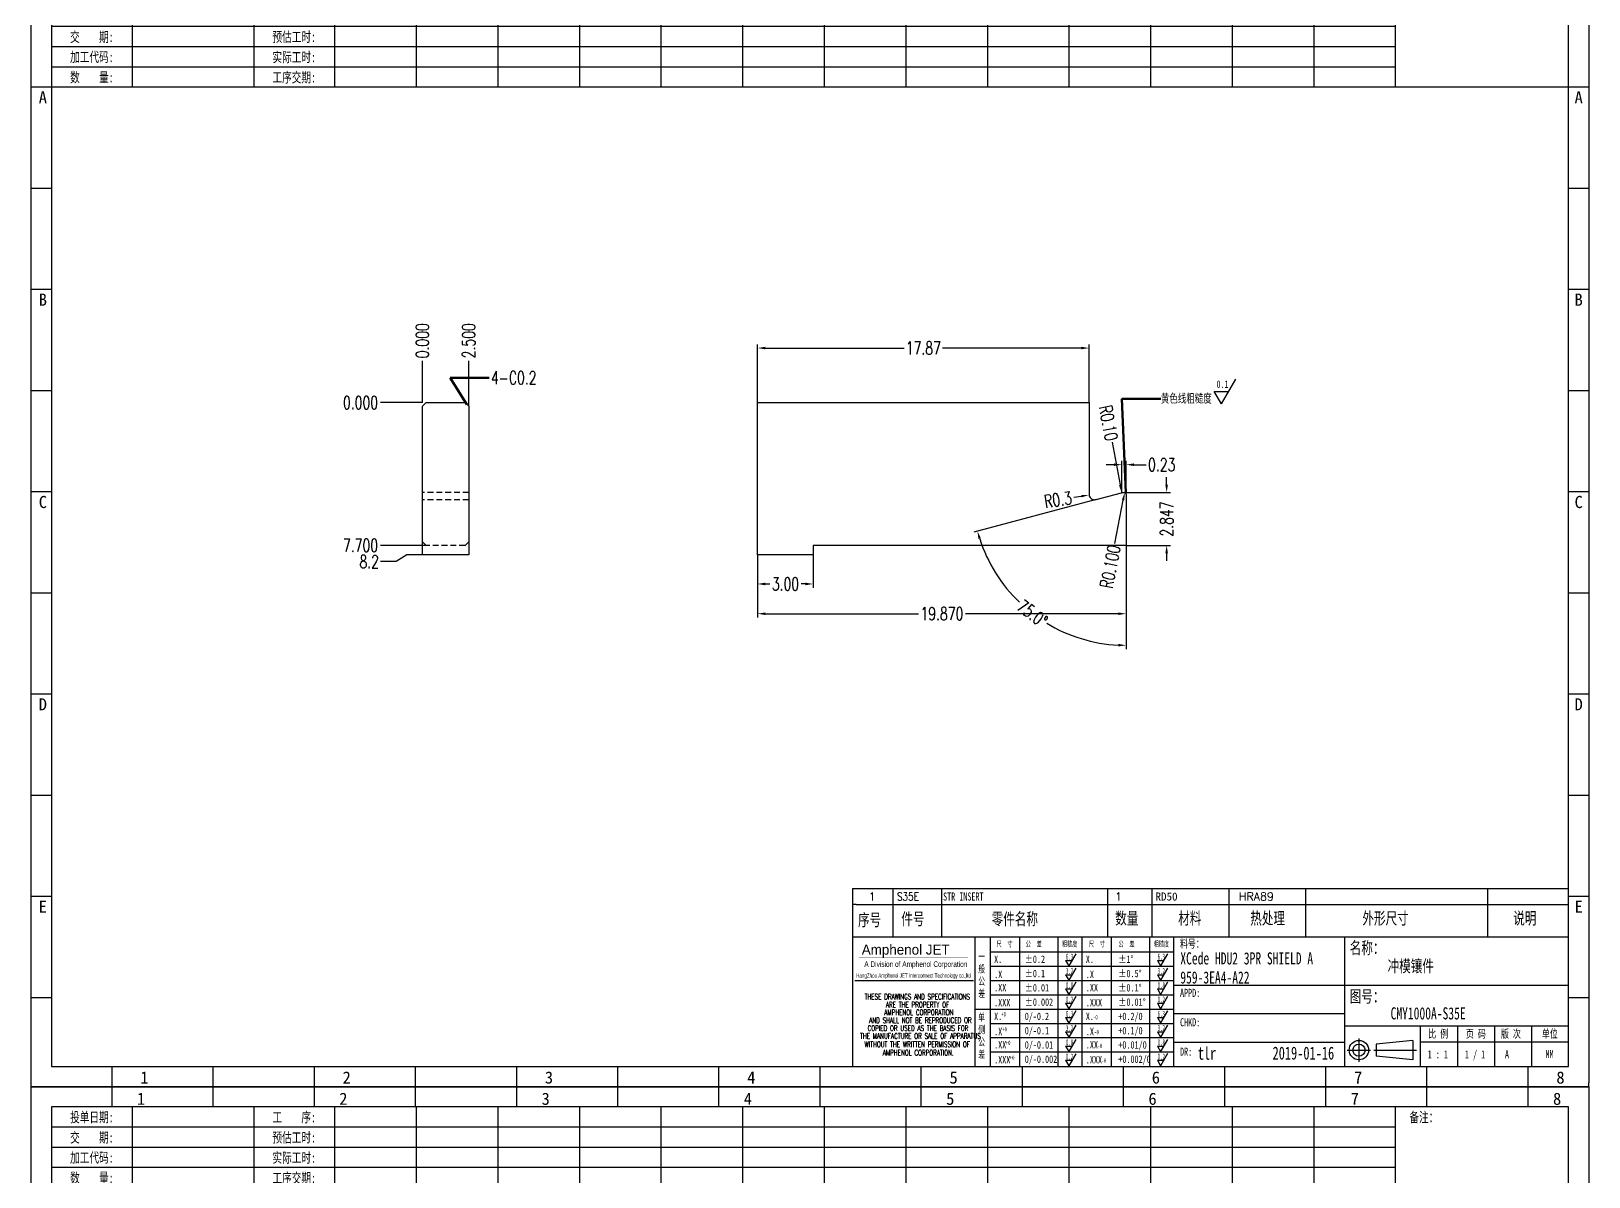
# Model space of a CAD drawing. Header units: millimetres. Extents: x -2852 to 5627, y -2271 to 1849.
# Drawn here: x -934.6 to -850.6, y -191.1 to -129.3 of the extents above; entities that cross this region are included whole.
import ezdxf
from ezdxf.enums import TextEntityAlignment as Align

# ---------------------------------------------------------------- set-up
doc = ezdxf.new("R2010")
doc.units = ezdxf.units.MM
doc.header["$PDSIZE"] = 3
doc.linetypes.add('DASHED2', pattern=[9.525, 6.35, -3.175])
for name, color, linetype in [('1', 7, 'Continuous'), ('11', 4, 'DASHED2'), ('41', 1, 'Continuous')]:
    doc.layers.add(name, color=color, linetype=linetype)
doc.styles.add('CH', font='仿宋_GB2312_0.ttf')
doc.styles.add('jet02', font='simplex.shx', dxfattribs={"width": 0.7})
doc.styles.add('SIMPLEX', font='SIMPLEX')
doc.styles.get("Standard").update_dxf_attribs({"font": '仿宋_GB2312_0.ttf', "width": 0.7})
doc.styles.add('TEXTSTYLE_1', font='TRIUMB.TTF')
doc.styles.add('TEXTSTYLE_2', font='TRIUM.TTF')
doc.styles.add('tk', font='', dxfattribs={"width": 0.7})
doc.styles.add('tk 2', font='仿宋_GB2312_0.ttf', dxfattribs={"width": 0.65})
doc.styles.add('tk 4', font='simplex.shx', dxfattribs={"width": 0.65, "bigfont": 'bigfont.shx'})
doc.styles.get('tk').set_extended_font_data('NSimSun')
doc.dimstyles.new('jet02', dxfattribs={"dimtxt": 3.5, "dimasz": 2.1, "dimexe": 1, "dimexo": 0, "dimgap": 0.5, "dimtad": 0, "dimtoh": 1, "dimdec": 3, "dimzin": 9, "dimdsep": 46, "dimtxsty": 'jet02', "dimcen": 0, "dimclrt": 256, "dimazin": 2, "dimtfac": 1, "dimtdec": 3, "dimtofl": 0, "dimtmove": 0, "dimatfit": 1, "dimfxl": 0, "dimarcsym": 0})

# ---------------------------------------------------------------- blocks, each defined once
blk = doc.blocks.new('A3-N')
at = {"layer": '1', "color": 1}
for p, q in [((0, 0), (0, 296.73)), ((0, 296.73), (420, 296.73)), ((21.82, 291.27), (21.82, 296.73)), ((49.09, 291.27), (49.09, 296.73)), ((76.36, 291.27), (76.36, 296.73)), ((103.64, 291.27), (103.64, 296.73)), ((103.64, 291.27), (103.64, 296.73)), ((103.64, 291.27), (103.64, 296.73)), ((130.91, 291.27), (130.91, 296.73)), ((158.18, 291.27), (158.18, 296.73)), ((185.45, 291.27), (185.45, 296.73)), ((212.73, 291.27), (212.73, 296.73)), ((240, 291.27), (240, 296.73)), ((267.27, 291.27), (267.27, 296.73)), ((294.55, 291.27), (294.55, 296.73)), ((321.82, 291.27), (321.82, 296.73)), ((349.09, 291.27), (349.09, 296.73)), ((376.36, 291.27), (376.36, 296.73)), ((403.64, 291.27), (403.64, 296.73)), ((420, 296.73), (420, 1)), ((5.45, 269.45), (0, 269.45)), ((420, 269.45), (414.55, 269.45)), ((5.45, 242.18), (0, 242.18)), ((420, 242.18), (414.55, 242.18)), ((5.45, 214.91), (0, 214.91)), ((420, 214.91), (414.55, 214.91)), ((5.45, 187.64), (0, 187.64)), ((420, 187.64), (414.55, 187.64)), ((5.45, 160.36), (0, 160.36)), ((420, 160.36), (414.55, 160.36)), ((5.45, 133.09), (0, 133.09)), ((420, 133.09), (414.55, 133.09)), ((5.45, 105.82), (0, 105.82)), ((420, 105.82), (414.55, 105.82)), ((5.45, 78.55), (0, 78.55)), ((420, 78.55), (414.55, 78.55)), ((5.45, 51.27), (0, 51.27)), ((420, 51.27), (414.55, 51.27)), ((222.45, 49.09), (221.45, 49.09)), ((221.45, 49.09), (221.45, 40.36)), ((222.45, 49.09), (414.55, 49.09)), ((232.36, 49.09), (232.36, 40.36)), ((245.45, 49.09), (245.45, 40.36)), ((290.18, 49.09), (290.18, 40.36)), ((302.18, 49.09), (302.18, 40.36)), ((322.91, 49.09), (322.91, 40.36)), ((343.64, 49.09), (343.64, 40.36)), ((392.73, 40.36), (392.73, 49.09)), ((258.55, 40.36), (258.55, 5.44)), ((266.45, 40.36), (266.45, 5.44)), ((276.78, 40.36), (276.78, 5.45)), ((291.18, 40.36), (291.18, 5.45)), ((301.51, 40.37), (301.51, 5.46)), ((308.01, 40.36), (308.01, 5.45)), ((354.09, 40.36), (354.09, 5.45)), ((308.01, 32.39), (258.55, 32.39)), ((308.01, 28.54), (258.55, 28.54)), ((414.55, 27.27), (308.01, 27.27)), ((5.45, 24), (0, 24)), ((308.01, 24.69), (258.55, 24.69)), ((420, 24), (414.55, 24)), ((308.01, 16.99), (258.55, 16.99)), ((354.09, 19.63), (308.01, 19.63)), ((308.01, 13.14), (258.55, 13.14)), ((414.55, 16.36), (354.09, 16.36)), ((374.55, 16.36), (374.55, 5.45)), ((384.55, 16.36), (384.55, 5.45)), ((394.55, 16.36), (394.55, 5.45)), ((404.55, 16.36), (404.55, 5.45)), ((308.01, 9.29), (258.55, 9.29)), ((308.01, 11.99), (354.09, 11.99)), ((372.51, 12.49), (362.69, 11.5)), ((362.69, 11.5), (362.69, 8.23)), ((372.51, 12.49), (372.51, 7.25)), ((414.55, 12), (374.55, 12)), ((21.82, 0), (21.82, 5.45)), ((49.09, 0), (49.09, 5.45)), ((76.36, 0), (76.36, 5.45)), ((103.64, 0), (103.64, 5.45)), ((130.91, 0), (130.91, 5.45)), ((158.18, 0), (158.18, 5.45)), ((185.45, 0), (185.45, 5.45)), ((212.73, 0), (212.73, 5.45)), ((240, 0), (240, 5.45)), ((267.27, 0), (267.27, 5.45)), ((294.55, 0), (294.55, 5.45)), ((321.82, 0), (321.82, 5.45)), ((349.09, 0), (349.09, 5.45)), ((372.51, 7.25), (362.69, 8.23)), ((376.36, 0), (376.36, 5.45)), ((403.64, 0), (403.64, 5.45)), ((1, 0), (0, 0)), ((420, 0), (1, 0)), ((420, 0), (420, 1))]:
    blk.add_line(p, q, dxfattribs=at)
at = {"layer": '1'}
for p, q in [((414.55, 278.18), (414.55, 284.73)), ((221.45, 40.36), (221.45, 5.45)), ((221.45, 40.36), (414.55, 40.36)), ((221.45, 40.36), (414.55, 40.36)), ((254.41, 40.36), (254.41, 5.45)), ((283.28, 40.36), (283.28, 5.45)), ((308.01, 36.24), (258.55, 36.24)), ((222.08, 28.67), (254.12, 28.67)), ((308.01, 20.84), (254.41, 20.84))]:
    blk.add_line(p, q, dxfattribs=at)
at = {"layer": '1', "color": 1, "ltscale": 0.05}
for p, q in [((278.93, 34.04), (279.79, 32.56)), ((278.93, 34.04), (280.65, 34.04)), ((281.68, 35.84), (279.79, 32.56)), ((303.66, 34.05), (304.52, 32.56)), ((303.66, 34.05), (305.38, 34.05)), ((306.41, 35.84), (304.52, 32.56)), ((278.93, 30.19), (279.79, 28.71)), ((278.93, 30.19), (280.65, 30.19)), ((281.68, 31.99), (279.79, 28.71)), ((303.66, 30.2), (305.38, 30.2)), ((303.66, 30.2), (304.52, 28.71)), ((306.41, 31.99), (304.52, 28.71)), ((278.93, 26.34), (279.79, 24.86)), ((278.93, 26.34), (280.65, 26.34)), ((281.68, 28.14), (279.79, 24.86)), ((303.66, 26.35), (304.52, 24.86)), ((303.66, 26.35), (305.38, 26.35)), ((306.41, 28.14), (304.52, 24.86)), ((278.93, 22.49), (280.65, 22.49)), ((278.93, 22.49), (279.79, 21.01)), ((281.68, 24.29), (279.79, 21.01)), ((303.66, 22.5), (305.38, 22.5)), ((303.66, 22.5), (304.52, 21.01)), ((306.41, 24.29), (304.52, 21.01)), ((278.93, 18.66), (279.79, 17.17)), ((278.93, 18.66), (280.65, 18.66)), ((281.68, 20.45), (279.79, 17.17)), ((303.66, 18.66), (304.52, 17.18)), ((303.66, 18.66), (305.38, 18.66)), ((306.41, 20.46), (304.52, 17.18)), ((278.93, 14.81), (280.65, 14.81)), ((278.93, 14.81), (279.79, 13.32)), ((281.68, 16.6), (279.79, 13.32)), ((281.68, 12.75), (279.79, 9.47)), ((303.66, 14.81), (305.38, 14.81)), ((303.66, 14.81), (304.52, 13.33)), ((306.41, 16.61), (304.52, 13.33)), ((306.41, 12.76), (304.52, 9.48)), ((278.93, 10.96), (279.79, 9.47)), ((278.93, 10.96), (280.65, 10.96)), ((281.68, 8.9), (279.79, 5.62)), ((303.66, 10.96), (304.52, 9.48)), ((303.66, 10.96), (305.38, 10.96)), ((306.41, 8.91), (304.52, 5.63)), ((278.93, 7.11), (279.79, 5.62)), ((278.93, 7.11), (280.65, 7.11)), ((303.66, 7.11), (305.38, 7.11)), ((303.66, 7.11), (304.52, 5.63))]:
    blk.add_line(p, q, dxfattribs=at)
at = {"layer": '1', "color": 1, "ltscale": 0.1}
for p, q in [((358.01, 13.02), (358.01, 6.71)), ((354.86, 9.87), (361.17, 9.87)), ((362.03, 9.87), (373.54, 9.87))]:
    blk.add_line(p, q, dxfattribs=at)
at = {"layer": '1'}
blk.add_lwpolyline([(221.45, 5.45), (414.55, 5.45), (414.55, 291.27), (5.45, 291.27), (5.45, 5.45), (414.55, 5.45)], dxfattribs=at)
at = {"layer": '1', "color": 7, "linetype": 'Continuous', "const_width": 0.123}
blk.add_lwpolyline([(223.11, 34.74), (252.6, 34.76)], dxfattribs=at)
at = {"layer": '1', "color": 1}
for radius in [2.62, 1.64]:
    blk.add_circle((358.01, 9.87), radius, dxfattribs=at)
at = {"layer": '41'}
for p, q in [((27.27, 291.27), (27.27, 269.45)), ((60, 291.27), (60, 269.45)), ((81.82, 291.27), (81.82, 269.45)), ((103.82, 291.27), (103.82, 269.45)), ((125.82, 291.27), (125.82, 269.45)), ((147.82, 291.27), (147.82, 269.45)), ((169.82, 291.27), (169.82, 269.45)), ((191.82, 291.27), (191.82, 269.45)), ((213.82, 291.27), (213.82, 269.45)), ((235.82, 291.27), (235.82, 269.45)), ((257.82, 291.27), (257.82, 269.45)), ((279.82, 291.27), (279.82, 269.45)), ((301.82, 291.27), (301.82, 269.45)), ((323.82, 291.27), (323.82, 269.45)), ((345.82, 291.27), (345.82, 269.45)), ((367.82, 291.27), (367.82, 269.45)), ((367.82, 285.82), (5.45, 285.82)), ((367.82, 280.36), (5.45, 280.36)), ((367.82, 274.91), (5.45, 274.91)), ((414.55, 269.45), (5.45, 269.45))]:
    blk.add_line(p, q, dxfattribs=at)
at = {"layer": '1', "color": 1}
for s, p in [('1', (29.64, 295.11)), ('2', (84.18, 295.11)), ('3', (138.73, 295.11)), ('4', (193.27, 295.11)), ('5', (247.82, 295.11)), ('6', (302.36, 295.11)), ('7', (356.91, 295.11)), ('8', (411.45, 295.11)), ('1', (30.53, 4.11)), ('2', (85.08, 4.11)), ('3', (139.62, 4.11)), ('4', (194.17, 4.11)), ('5', (248.72, 4.11)), ('6', (303.26, 4.11)), ('7', (357.81, 4.11)), ('8', (412.35, 4.11))]:
    blk.add_text(s, height=3.27, dxfattribs=at).set_placement(p, align=Align.TOP_CENTER)
at = {"layer": '1', "style": 'tk', "width": 0.7}
for s, p in [('投单日期:', (16.36, 288.55)), ('工    序:', (70.91, 288.55)), ('备注：', (375.51, 288.55)), ('交    期:', (16.36, 283.09)), ('预估工时:', (70.91, 283.09)), ('加工代码:', (16.36, 277.64)), ('实际工时:', (70.91, 277.64)), ('数    量:', (16.36, 272.18)), ('工序交期:', (70.91, 272.18))]:
    blk.add_text(s, height=2.727, dxfattribs=at).set_placement(p, align=Align.MIDDLE)
at = {"layer": '1', "color": 1}
for s, p in [('A', (2.04, 268.36)), ('B', (2.04, 213.82)), ('C', (2.04, 159.27)), ('D', (2.04, 104.73)), ('E', (2.04, 50.18))]:
    blk.add_text(s, height=3.27, dxfattribs=at).set_placement(p, align=Align.TOP_LEFT)
for s, p in [('A', (418.37, 268.36)), ('B', (418.37, 213.82)), ('C', (418.37, 159.27)), ('D', (418.37, 104.73)), ('E', (418.37, 50.18))]:
    blk.add_text(s, height=3.27, dxfattribs=at).set_placement(p, align=Align.TOP_RIGHT)
at = {"layer": '1', "color": 1, "style": 'tk 2', "width": 0.7}
for s, height, p in [('序号', 3.273, (222.96, 43.34)), ('件号', 3.273, (234.62, 43.61)), ('零件名称', 3.273, (258.97, 43.61)), ('数量', 3.273, (292.3, 43.78)), ('材料', 3.273, (309.27, 43.78)), ('热处理', 3.273, (328.71, 43.78)), ('外形尺寸', 3.273, (358.94, 43.78)), ('说明', 3.273, (399.61, 43.78)), ('料号：', 2.182, (309.77, 37.46)), ('名称：', 3.273, (355.52, 35.79)), ('图号：', 3.273, (355.52, 22.7)), ('比 例', 2.182, (376.69, 13.18)), ('页 码', 2.182, (386.85, 13.18)), ('版 次', 2.182, (396.31, 13.18)), ('单位', 2.182, (407.35, 13.18))]:
    blk.add_text(s, height=height, dxfattribs=at).set_placement(p)
at = {"layer": '1', "color": 7, "linetype": 'Continuous', "style": 'TEXTSTYLE_1'}
blk.add_text('Amphenol JET', height=2.7, dxfattribs=at).set_placement((223.96, 35.61))
at = {"layer": '1', "color": 7, "linetype": 'Continuous'}
for s, height, style, width, p in [('A Division of Amphenol Corporation', 1.5, 'TEXTSTYLE_2', 0.7, (224.64, 32.29)), ('HangZhou Amphenol JET Interconnect Technology co.,ltd ', 1.2, 'TEXTSTYLE_2', 0.6, (222.47, 29.36)), ('THESE DRAWINGS AND SPECIFICATIONS', 1.5, 'tk 4', 0.6, (224.73, 23.52)), ('ARE THE PROPERTY OF', 1.5, 'tk 4', 0.6, (230.45, 21.35)), ('AND SHALL NOT BE REPRODUCED OR', 1.5, 'tk 4', 0.6, (225.95, 17.17)), ('AMPHENOL CORPORATION', 1.5, 'tk 4', 0.6, (230.04, 19.27)), ('THE MANUFACTURE OR SALE OF APPARATUS', 1.5, 'tk 4', 0.6, (223.5, 12.92)), ('COPIED OR USED AS THE BASIS FOR', 1.5, 'tk 4', 0.6, (225.54, 15.02)), ('WITHOUT THE WRITTEN PERMISSION OF', 1.5, 'tk 4', 0.6, (224.73, 10.67)), ('AMPHENOL CORPORATION.', 1.5, 'tk 4', 0.6, (229.63, 8.4))]:
    blk.add_text(s, height=height, dxfattribs=dict(at, style=style, width=width)).set_placement(p)
at = {"layer": '1', "color": 1, "style": 'tk 2', "width": 0.7}
for s, p in [('X.', (259.64, 34.37)), ('%%P0.2', (267.9, 34.37)), ('X.', (284.37, 34.37)), ('%%P1%%D', (293.12, 34.37)), ('.X', (259.64, 30.28)), ('%%P0.1', (267.9, 30.52)), ('.X', (284.37, 30.28)), ('%%P0.5%%D', (293.12, 30.52)), ('.XX', (259.64, 26.71)), ('%%P0.01', (267.9, 26.67)), ('.XX', (284.37, 26.71)), ('%%P0.1%%D', (293.12, 26.67)), ('.XXX', (259.64, 22.68)), ('%%P0.002', (267.9, 22.82)), ('.XXX', (284.37, 22.68)), ('%%P0.01%%D', (293.12, 22.82)), ('X.', (259.64, 18.97)), ('0/-0.2', (267.9, 18.97)), ('X.', (284.37, 18.97)), ('+0.2/0', (293.12, 18.97)), ('.X', (259.64, 14.88)), ('0/-0.1', (267.9, 15.12)), ('.X', (284.37, 14.88)), ('+0.1/0', (293.12, 15.12)), ('.XX', (259.64, 11.31)), ('0/-0.01', (267.9, 11.27)), ('0/-0.002', (267.9, 7.42)), ('.XX', (284.37, 11.31)), ('+0.01/0', (293.12, 11.27)), ('+0.002/0', (293.12, 7.42)), ('.XXX', (259.64, 7.28)), ('.XXX', (284.37, 7.28))]:
    blk.add_text(s, height=2, dxfattribs=at).set_placement(p, align=Align.MIDDLE_LEFT)
at = {"layer": '1', "color": 1, "ltscale": 0.05, "style": 'tk 2', "width": 0.5}
for s, p in [('6.3', (279.01, 34.26)), ('6.3', (303.74, 34.27)), ('3.2', (279.01, 30.41)), ('3.2', (303.74, 30.42)), ('0.8', (279.01, 26.56)), ('0.8', (303.74, 26.57)), ('0.2', (279.01, 22.71)), ('0.2', (303.74, 22.72)), ('6.3', (279.01, 18.87)), ('6.3', (303.74, 18.88)), ('3.2', (279.01, 15.02)), ('0.8', (279.01, 11.17)), ('3.2', (303.74, 15.03)), ('0.8', (303.74, 11.18)), ('0.2', (279.01, 7.32)), ('0.2', (303.74, 7.33))]:
    blk.add_text(s, height=1.6, dxfattribs=at).set_placement(p)
at = {"layer": '1', "style": 'tk 2', "width": 0.7}
for s, p in [('APPD:', (309.77, 24.21)), ('CHKD:', (309.77, 16.27)), ('DR:', (309.77, 8.35))]:
    blk.add_text(s, height=2.182, dxfattribs=at).set_placement(p)
at = {"layer": '1', "color": 7, "style": 'tk 2', "width": 0.7}
blk.add_text('MM', height=2.182, dxfattribs=at).set_placement((408.31, 7.75))
at = {"layer": '1', "color": 1, "ltscale": 0.05, "char_height": 1.5, "width": 6.3627, "attachment_point": 1, "style": 'tk 2'}
for s, insert in [('尺  寸', (260.31, 39.25)), ('公  差', (268.17, 39.25)), ('粗糙度', (277.98, 39.25)), ('尺  寸', (285.2, 39.25)), ('公  差', (293.18, 39.25)), ('粗糙度', (302.71, 39.26))]:
    blk.add_mtext(s, dxfattribs=dict(at, insert=insert))
at = {"layer": '1', "ltscale": 0.05, "char_height": 2, "width": 2.5195, "attachment_point": 1, "style": 'tk 2'}
for s, insert in [('一般公差', (255.39, 36.11)), ('单侧公差', (255.39, 19.71))]:
    blk.add_mtext(s, dxfattribs=dict(at, insert=insert))
at = {"layer": '1', "color": 1, "ltscale": 0.05, "char_height": 1.2, "width": 5.1396, "attachment_point": 1, "line_spacing_factor": 0.8, "style": 'tk 2'}
for s, insert in [('+0', (261.58, 20.13)), ('-0', (286.31, 19.33)), ('+0', (261.88, 16.09)), ('-0', (286.61, 15.29)), ('+0', (262.79, 12.45)), ('+0', (263.87, 8.44)), ('-0', (287.51, 11.65)), ('-0', (288.59, 7.64))]:
    blk.add_mtext(s, dxfattribs=dict(at, insert=insert))
at = {"layer": '1', "style": 'tk 2', "width": 0.7}
for tag, p in [('PATR-NO1', (309.84, 32.96)), ('TITLE', (365.74, 30.9)), ('PATR-NO2', (309.84, 27.81)), ('DWG-NO:', (366.54, 18.14))]:
    blk.add_attdef(tag, p, '', height=3.27, dxfattribs=at)
at = {"layer": '1', "color": 1, "style": 'tk 2', "width": 0.7}
for tag, p in [('DRAW', (314.55, 7.27)), ('DATE', (334.72, 7.32))]:
    blk.add_attdef(tag, p, '', height=3.49, dxfattribs=at)
at = {"layer": '1', "style": 'tk 2', "width": 0.7}
for tag, p in [('SCALE', (376.55, 8.73)), ('SHEET', (386.6, 8.72)), ('REV', (397.38, 8.73))]:
    blk.add_attdef(tag, text='', height=2.18, dxfattribs=at).set_placement(p, align=Align.MIDDLE_LEFT)
blk = doc.blocks.new('FB3')
at = {"layer": '1', "color": 1}
for p, q in [((0, 4.36), (193.09, 4.36)), ((0, 4.36), (0, 0)), ((10.91, 4.36), (10.91, 0)), ((24, 4.36), (24, 0)), ((68.73, 4.36), (68.73, 0)), ((80.73, 4.36), (80.73, 0)), ((101.45, 4.36), (101.45, 0)), ((122.18, 4.36), (122.18, 0)), ((171.27, 0), (171.27, 4.36))]:
    blk.add_line(p, q, dxfattribs=at)
at = {"layer": '1'}
for tag, style, p in [('ITEM', 'SIMPLEX', (4.36, 2.18)), ('PARTNO', 'SIMPLEX', (12, 2.18)), ('QTY', 'SIMPLEX', (74.18, 2.18)), ('MATL', 'CH', (81.72, 2.18)), ('FINISH', 'SIMPLEX', (104.17, 2.18)), ('SPEC', 'SIMPLEX', (130.91, 2.18)), ('REMARK', 'SIMPLEX', (174.06, 2.18))]:
    blk.add_attdef(tag, text='', height=2.18, dxfattribs=dict(at, style=style)).set_placement(p, align=Align.MIDDLE_LEFT)
at = {"layer": '1', "style": 'tk', "width": 0.7}
blk.add_attdef('DIE', text='', height=2.18, dxfattribs=at).set_placement((24.43, 2.18), align=Align.MIDDLE_LEFT)
blk = doc.blocks.new('*D2195')
at = {"layer": '41', "ltscale": 0.05}
blk.add_line((1.7, -2601.802), (-0.556, -2601.802), dxfattribs=at)
at = {"layer": 'Defpoints', "color": 0, "ltscale": 0.05}
for p in [(-0.556, -2601.802), (1.7, -2601.802), (1.7, -2601.802)]:
    blk.add_point(p, dxfattribs=at)
at = {"layer": '41', "ltscale": 0.05, "insert": (-1.636, -2601.802), "char_height": 0.7, "attachment_point": 5, "style": 'jet02'}
blk.add_mtext('0.000', dxfattribs=at)
blk = doc.blocks.new('*D2196')
at = {"layer": '41', "ltscale": 0.05}
for p, q in [((0.284, -2610.377), (-0.556, -2610.377)), ((0.86, -2610.002), (0.284, -2610.377)), ((1.7, -2610.002), (0.86, -2610.002))]:
    blk.add_line(p, q, dxfattribs=at)
at = {"layer": 'Defpoints', "color": 0, "ltscale": 0.05}
for p in [(1.7, -2601.802), (-0.556, -2610.377), (1.7, -2610.002)]:
    blk.add_point(p, dxfattribs=at)
at = {"layer": '41', "ltscale": 0.05, "insert": (-1.169, -2610.377), "char_height": 0.7, "attachment_point": 5, "style": 'jet02'}
blk.add_mtext('8.2', dxfattribs=at)
blk = doc.blocks.new('*D2197')
at = {"layer": '41', "ltscale": 0.05}
blk.add_line((1.9, -2609.502), (-0.556, -2609.502), dxfattribs=at)
at = {"layer": 'Defpoints', "color": 0, "ltscale": 0.05}
for p in [(1.7, -2601.802), (-0.556, -2609.502), (1.9, -2609.502)]:
    blk.add_point(p, dxfattribs=at)
at = {"layer": '41', "ltscale": 0.05, "insert": (-1.636, -2609.502), "char_height": 0.7, "attachment_point": 5, "style": 'jet02'}
blk.add_mtext('7.700', dxfattribs=at)
blk = doc.blocks.new('*D2198')
at = {"layer": '41', "ltscale": 0.05}
blk.add_line((1.7, -2601.802), (1.7, -2599.546), dxfattribs=at)
at = {"layer": 'Defpoints', "color": 0, "ltscale": 0.05}
for p in [(1.7, -2599.546), (1.7, -2601.802), (1.7, -2601.802)]:
    blk.add_point(p, dxfattribs=at)
at = {"layer": '41', "ltscale": 0.05, "insert": (1.7, -2598.466), "char_height": 0.7, "attachment_point": 5, "rotation": 90, "style": 'jet02'}
blk.add_mtext('0.000', dxfattribs=at)
blk = doc.blocks.new('*D2199')
at = {"layer": '41', "ltscale": 0.05}
blk.add_line((4.2, -2602.002), (4.2, -2599.546), dxfattribs=at)
at = {"layer": 'Defpoints', "color": 0, "ltscale": 0.05}
for p in [(4.2, -2599.546), (1.7, -2601.802), (4.2, -2602.002)]:
    blk.add_point(p, dxfattribs=at)
at = {"layer": '41', "ltscale": 0.05, "insert": (4.2, -2598.466), "char_height": 0.7, "attachment_point": 5, "rotation": 90, "style": 'jet02'}
blk.add_mtext('2.500', dxfattribs=at)
blk = doc.blocks.new('*D2200')
at = {"layer": '41', "ltscale": 0.05}
for p, q in [((19.779, -2610.002), (19.779, -2611.781)), ((22.779, -2610.002), (22.779, -2611.781)), ((20.199, -2611.581), (20.432, -2611.581)), ((22.359, -2611.581), (22.125, -2611.581))]:
    blk.add_line(p, q, dxfattribs=at)
for points in [[(20.199, -2611.511), (20.199, -2611.651), (19.779, -2611.581)], [(22.359, -2611.511), (22.359, -2611.651), (22.779, -2611.581)]]:
    blk.add_solid(points, dxfattribs=at)
at = {"layer": 'Defpoints', "color": 0, "ltscale": 0.05}
for p in [(19.779, -2610.002), (22.779, -2610.002), (19.779, -2611.581)]:
    blk.add_point(p, dxfattribs=at)
at = {"layer": '41', "ltscale": 0.05, "insert": (21.279, -2611.581), "char_height": 0.7, "attachment_point": 5, "style": 'jet02'}
blk.add_mtext('3.00', dxfattribs=at)
blk = doc.blocks.new('*D2201')
at = {"layer": '41', "ltscale": 0.05}
for p, q in [((39.649, -2609.502), (39.649, -2613.385)), ((19.779, -2610.002), (19.779, -2613.385)), ((20.199, -2613.185), (28.447, -2613.185)), ((39.229, -2613.185), (30.98, -2613.185))]:
    blk.add_line(p, q, dxfattribs=at)
for points in [[(20.199, -2613.115), (20.199, -2613.255), (19.779, -2613.185)], [(39.229, -2613.115), (39.229, -2613.255), (39.649, -2613.185)]]:
    blk.add_solid(points, dxfattribs=at)
at = {"layer": 'Defpoints', "color": 0, "ltscale": 0.05}
for p in [(39.649, -2609.502), (19.779, -2610.002), (39.649, -2613.185)]:
    blk.add_point(p, dxfattribs=at)
at = {"layer": '41', "ltscale": 0.05, "insert": (29.714, -2613.185), "char_height": 0.7, "attachment_point": 5, "style": 'jet02'}
blk.add_mtext('19.870', dxfattribs=at)
blk = doc.blocks.new('*D2202')
at = {"layer": '41', "ltscale": 0.05}
for p, q in [((19.779, -2601.802), (19.779, -2598.66)), ((20.199, -2598.86), (27.68, -2598.86)), ((37.229, -2598.86), (29.747, -2598.86)), ((37.649, -2601.802), (37.649, -2598.66))]:
    blk.add_line(p, q, dxfattribs=at)
for points in [[(20.199, -2598.79), (20.199, -2598.93), (19.779, -2598.86)], [(37.229, -2598.79), (37.229, -2598.93), (37.649, -2598.86)]]:
    blk.add_solid(points, dxfattribs=at)
at = {"layer": 'Defpoints', "color": 0, "ltscale": 0.05}
for p in [(19.779, -2598.86), (19.779, -2601.802), (37.649, -2601.802)]:
    blk.add_point(p, dxfattribs=at)
at = {"layer": '41', "ltscale": 0.05, "insert": (28.714, -2598.86), "char_height": 0.7, "attachment_point": 5, "style": 'jet02'}
blk.add_mtext('17.87', dxfattribs=at)
blk = doc.blocks.new('*D2203')
at = {"layer": '41', "ltscale": 0.05}
for p, q in [((41.834, -2606.235), (41.834, -2605.815)), ((39.549, -2606.655), (42.034, -2606.655)), ((39.649, -2609.502), (42.034, -2609.502)), ((41.834, -2609.922), (41.834, -2610.342))]:
    blk.add_line(p, q, dxfattribs=at)
for points in [[(41.764, -2606.235), (41.904, -2606.235), (41.834, -2606.655)], [(41.764, -2609.922), (41.904, -2609.922), (41.834, -2609.502)]]:
    blk.add_solid(points, dxfattribs=at)
at = {"layer": 'Defpoints', "color": 0, "ltscale": 0.05}
for p in [(39.549, -2606.655), (41.834, -2606.655), (39.649, -2609.502)]:
    blk.add_point(p, dxfattribs=at)
at = {"layer": '41', "ltscale": 0.05, "insert": (41.834, -2608.078), "char_height": 0.7, "attachment_point": 5, "rotation": 90, "style": 'jet02'}
blk.add_mtext('2.847', dxfattribs=at)
blk = doc.blocks.new('*D2204')
at = {"layer": '41', "ltscale": 0.05}
blk.add_line((36.821, -2606.907), (37.237, -2606.844), dxfattribs=at)
blk.add_solid([(37.226, -2606.775), (37.247, -2606.914), (37.652, -2606.782)], dxfattribs=at)
at = {"layer": 'Defpoints', "color": 0, "ltscale": 0.05}
for p in [(37.652, -2606.782), (37.949, -2606.737)]:
    blk.add_point(p, dxfattribs=at)
at = {"layer": '41', "ltscale": 0.05, "insert": (35.973, -2607.034), "char_height": 0.7, "attachment_point": 5, "rotation": 8.55022, "style": 'jet02'}
blk.add_mtext('R0.3', dxfattribs=at)
blk = doc.blocks.new('*D2205')
at = {"layer": '41', "ltscale": 0.05}
for p, q in [((38.995, -2605.15), (38.575, -2605.15)), ((39.415, -2606.655), (39.415, -2604.95)), ((39.649, -2606.755), (39.649, -2604.95)), ((40.069, -2605.15), (40.722, -2605.15))]:
    blk.add_line(p, q, dxfattribs=at)
for points in [[(38.995, -2605.08), (38.995, -2605.22), (39.415, -2605.15)], [(40.069, -2605.08), (40.069, -2605.22), (39.649, -2605.15)]]:
    blk.add_solid(points, dxfattribs=at)
at = {"layer": 'Defpoints', "color": 0, "ltscale": 0.05}
for p in [(39.649, -2605.15), (39.415, -2606.655), (39.649, -2606.755)]:
    blk.add_point(p, dxfattribs=at)
at = {"layer": '41', "ltscale": 0.05, "insert": (41.569, -2605.15), "char_height": 0.7, "attachment_point": 5, "style": 'jet02'}
blk.add_mtext('0.23', dxfattribs=at)
blk = doc.blocks.new('*D2206')
at = {"layer": '41', "ltscale": 0.05}
blk.add_line((39.04, -2609.39), (39.488, -2607.069), dxfattribs=at)
blk.add_solid([(39.419, -2607.056), (39.557, -2607.082), (39.568, -2606.657)], dxfattribs=at)
at = {"layer": 'Defpoints', "color": 0, "ltscale": 0.05}
for p in [(39.549, -2606.755), (39.568, -2606.657)]:
    blk.add_point(p, dxfattribs=at)
at = {"layer": '41', "ltscale": 0.05, "insert": (38.798, -2610.645), "char_height": 0.7, "attachment_point": 5, "rotation": 79.08439, "style": 'jet02'}
blk.add_mtext('R0.100', dxfattribs=at)
blk = doc.blocks.new('*D2207')
at = {"layer": '41', "ltscale": 0.05}
blk.add_line((38.89, -2603.93), (39.331, -2606.244), dxfattribs=at)
blk.add_solid([(39.4, -2606.231), (39.263, -2606.257), (39.41, -2606.657)], dxfattribs=at)
at = {"layer": 'Defpoints', "color": 0, "ltscale": 0.05}
for p in [(39.41, -2606.657), (39.429, -2606.755)]:
    blk.add_point(p, dxfattribs=at)
at = {"layer": '41', "ltscale": 0.05, "insert": (38.695, -2602.904), "char_height": 0.7, "attachment_point": 5, "rotation": 280.79273, "style": 'jet02'}
blk.add_mtext('R0.10', dxfattribs=at)
blk = doc.blocks.new('*D2254')
at = {"layer": '41', "ltscale": 0.05}
for p, q in [((38.026, -2607.027), (31.44, -2608.792)), ((39.649, -2609.502), (39.649, -2615.091))]:
    blk.add_line(p, q, dxfattribs=at)
for start, end in [(197.90023, 226.07681), (238.92319, 267.09977)]:
    blk.add_arc((39.649, -2606.592), 8.298, start, end, dxfattribs=at)
for points in [[(31.685, -2609.163), (31.819, -2609.123), (31.633, -2608.74)], [(39.231, -2614.81), (39.227, -2614.95), (39.649, -2614.891)]]:
    blk.add_solid(points, dxfattribs=at)
at = {"layer": 'Defpoints', "color": 0, "ltscale": 0.05}
for p in [(38.026, -2607.027), (39.403, -2606.658), (39.649, -2606.755), (39.649, -2609.502), (33.292, -2611.926)]:
    blk.add_point(p, dxfattribs=at)
at = {"layer": '41', "ltscale": 0.05, "insert": (34.597, -2613.176), "char_height": 0.7, "attachment_point": 5, "rotation": 322.5, "style": 'jet02'}
blk.add_mtext('75.0°', dxfattribs=at)

msp = doc.modelspace()

# ---------------------------------------------------------------- linework, layer by layer
at = {"layer": '1', "ltscale": 0.05}
for p, q in [((-913.5074, -149.572), (-913.3074, -149.372)), ((-913.3074, -149.372), (-911.2074, -149.372)), ((-911.2074, -149.372), (-911.0074, -149.572)), ((-895.4291, -157.572), (-895.4291, -149.372)), ((-895.4291, -149.372), (-877.5591, -149.372)), ((-877.5591, -149.372), (-877.5591, -154.3075)), ((-913.5074, -157.572), (-913.5074, -149.572)), ((-911.0074, -149.572), (-911.0074, -157.572)), ((-877.1814, -154.5972), (-875.8049, -154.2284)), ((-875.5591, -157.072), (-892.4291, -157.072)), ((-892.4291, -157.072), (-892.4291, -157.572)), ((-911.0074, -157.572), (-913.5074, -157.572)), ((-892.4291, -157.572), (-895.4291, -157.572))]:
    msp.add_line(p, q, dxfattribs=at)
at = {"layer": '1', "color": 2, "ltscale": 0.05}
for p, q in [((-875.7791, -154.225), (-875.6591, -154.225)), ((-875.5591, -154.325), (-875.5591, -157.072))]:
    msp.add_line(p, q, dxfattribs=at)
at = {"layer": '1', "ltscale": 0.05}
msp.add_arc((-877.2591, -154.3075), 0.3, 180, 285, dxfattribs=at)
at = {"layer": '1', "color": 2, "ltscale": 0.05}
for centre, start, end in [((-875.7791, -154.325), 90, 105), ((-875.6591, -154.325), 360, 90)]:
    msp.add_arc(centre, 0.1, start, end, dxfattribs=at)
at = {"layer": '11', "ltscale": 0.05}
for p, q in [((-911.0074, -154.225), (-913.5074, -154.225)), ((-911.0074, -154.6075), (-913.5074, -154.6075)), ((-913.3074, -157.072), (-913.5074, -156.872)), ((-911.2074, -157.072), (-913.3074, -157.072)), ((-911.0074, -156.872), (-911.2074, -157.072))]:
    msp.add_line(p, q, dxfattribs=at)
at = {"layer": '41', "color": 2, "ltscale": 0.05}
for p, q in [((-870.4209, -149.4466), (-869.6511, -148.1133)), ((-870.4209, -149.4466), (-870.8058, -148.7799)), ((-870.8058, -148.7799), (-870.036, -148.7799))]:
    msp.add_line(p, q, dxfattribs=at)

# ---------------------------------------------------------------- block references
at = {"layer": '1', "ltscale": 0.05, "xscale": 0.2000000000000455, "yscale": 0.2000000000000455, "zscale": 0.2000000000000455}
for p, values in [((-934.6058, -186.2581), {'DWG-NO:': 'CMY1000A-S35E', 'TITLE': '冲模镶件', 'REV': 'A', 'SHEET': '1 / 1', 'DRAW': 'tlr', 'DATE': '2019-01-16', 'PATR-NO1': 'XCede HDU2 3PR SHIELD A', 'PATR-NO2': '959-3EA4-A22', 'SCALE': '1 : 1'}), ((-934.6058, -245.6035), {'DWG-NO:': 'CMY1000A-S35F', 'TITLE': '冲模镶件', 'REV': 'A', 'SHEET': '1 / 1', 'DRAW': 'tlr', 'DATE': '2019-01-16', 'PATR-NO1': 'XCede HDU2 3PR SHIELD A', 'PATR-NO2': '959-3EA4-A22', 'SCALE': '1 : 1'})]:
    msp.add_blockref('A3-N', p, dxfattribs=at).add_auto_attribs(values)
at = {"layer": '1', "ltscale": 0.05}
ref = msp.add_blockref('FB3', (-890.3149, -176.4399), dxfattribs=dict(at, xscale=0.2000000000000455, yscale=0.2000000000000455, zscale=0.2000000000000455))
ref.add_attrib('PARTNO', 'S35E', dxfattribs={"height": 0.43636, "style": 'SIMPLEX', "width": 0.8}).set_placement((-887.9149, -176.0035), align=Align.MIDDLE_LEFT)
ref.add_attrib('ITEM', '1', dxfattribs={"height": 0.4364, "style": 'SIMPLEX'}).set_placement((-889.4422, -176.0035), align=Align.MIDDLE_LEFT)
ref.add_attrib('DIE', 'STR INSERT', dxfattribs={"height": 0.43636, "style": 'tk', "width": 0.7}).set_placement((-885.4289, -176.0035), align=Align.MIDDLE_LEFT)
ref.add_attrib('QTY', '1', dxfattribs={"height": 0.4364, "style": 'SIMPLEX'}).set_placement((-876.155, -176.0035), align=Align.MIDDLE_LEFT)
ref.add_attrib('MATL', 'RD50', dxfattribs={"height": 0.43636, "style": 'CH'}).set_placement((-873.9717, -176.0035), align=Align.MIDDLE_LEFT)
ref.add_attrib('FINISH', 'HRA89', dxfattribs={"height": 0.43636, "style": 'SIMPLEX'}).set_placement((-869.4804, -176.0035), align=Align.MIDDLE_LEFT)

# ---------------------------------------------------------------- texts
at = {"layer": '41', "color": 2, "ltscale": 0.05, "style": 'tk 2', "width": 0.65}
msp.add_text('0.1', height=0.4, dxfattribs=at).set_placement((-870.6773, -148.5802))
at = {"layer": '41', "ltscale": 0.05, "insert": (-909.8105, -148.0343), "char_height": 0.7, "attachment_point": 4, "style": 'jet02'}
msp.add_mtext('4-C0.2', dxfattribs=at)
at = {"layer": '41', "color": 2, "ltscale": 0.05, "insert": (-873.6883, -149.172), "char_height": 0.466667, "attachment_point": 4, "style": 'jet02'}
msp.add_mtext('{\\fSimSun|b0|i0|c134|p54;黄色线粗糙度}', dxfattribs=at)

# ---------------------------------------------------------------- dimensions: what is measured, and where the dimension line sits
at = {"layer": '41', "ltscale": 0.05}
for feature_location, offset, dtype, origin, override, picture, middle, set_off in [((-913.5074327825, -149.3720096287), (0, 2.2562699205), 1, (-913.5074327825, -149.3720096287), {"dimscale": 0.2, "dimtoh": 0, "dimzin": 1, "dimclrd": 256, "dimclre": 256, "dimadec": 3, "dimazin": 0, "dimatfit": 3, "dimlwd": 65535, "dimlwe": 65535}, '*D2198', (-913.5074327825, -146.0357397082), (-915.2077048823, 2452.4298167741)), ((-911.0074, -149.572), (0, 2.4563), 1, (-913.5074, -149.372), {"dimscale": 0.2, "dimtoh": 0, "dimzin": 1, "dimclrd": 256, "dimclre": 256, "dimadec": 3, "dimazin": 0, "dimatfit": 3, "dimlwd": 65535, "dimlwe": 65535}, '*D2199', (-911.0074, -146.0357), (-915.2077, 2452.4298)), ((-913.5074327825, -149.3720096287), (-2.2562699205, 0), 0, (-913.5074327825, -149.3720096287), {"dimscale": 0.2, "dimtoh": 0, "dimzin": 1, "dimclrd": 256, "dimclre": 256, "dimadec": 3, "dimazin": 0, "dimatfit": 3, "dimlwd": 65535, "dimlwe": 65535}, '*D2195', (-916.843702703, -149.3720096287), (-915.2077048823, 2452.4298167741)), ((-913.3074, -157.072), (-2.4563, 0), 0, (-913.5074, -149.372), {"dimscale": 0.2, "dimtoh": 0, "dimzin": 1, "dimclrd": 256, "dimclre": 256, "dimadec": 3, "dimazin": 0, "dimatfit": 3, "dimlwd": 65535, "dimlwe": 65535}, '*D2197', (-916.8437, -157.072), (-915.2077, 2452.4298)), ((-913.5074, -157.572), (-2.2563, -0.375), 0, (-913.5074, -149.372), {"dimscale": 0.2, "dimtoh": 0, "dimdec": 1, "dimzin": 1, "dimclrd": 256, "dimclre": 256, "dimadec": 1, "dimazin": 0, "dimatfit": 3, "dimlwd": 65535, "dimlwe": 65535}, '*D2196', (-916.377, -157.947), (-915.2077, 2452.4298))]:
    dim = msp.add_ordinate_dim(feature_location=feature_location, offset=offset, dtype=dtype, origin=origin, dimstyle='jet02', override=override, dxfattribs=at)
    dim.commit()
    dim.dimension.update_dxf_attribs({"geometry": picture, "text_midpoint": middle, "insert": set_off})
for base, p1, p2, override, picture, middle in [((-895.4291, -146.4307), (-877.5591, -149.372), (-895.4291, -149.372), {"dimscale": 0.2, "dimtoh": 0, "dimdec": 2, "dimzin": 1, "dimclrd": 256, "dimclre": 256, "dimazin": 0, "dimatfit": 3, "dimlwd": 65535, "dimlwe": 65535}, '*D2202', (-886.4941, -146.4307)), ((-875.5591, -160.7549), (-895.4291, -157.572), (-875.5591, -157.072), {"dimscale": 0.2, "dimtoh": 0, "dimzin": 1, "dimclrd": 256, "dimclre": 256, "dimadec": 3, "dimazin": 0, "dimatfit": 3, "dimlwd": 65535, "dimlwe": 65535}, '*D2201', (-885.4941, -160.7549)), ((-895.4291, -159.1507), (-892.4291, -157.572), (-895.4291, -157.572), {"dimscale": 0.2, "dimtoh": 0, "dimdec": 2, "dimzin": 1, "dimclrd": 256, "dimclre": 256, "dimazin": 0, "dimatfit": 3, "dimlwd": 65535, "dimlwe": 65535}, '*D2200', (-893.9291, -159.1507))]:
    dim = msp.add_linear_dim(base=base, p1=p1, p2=p2, dimstyle='jet02', override=override, dxfattribs=at)
    dim.commit()
    dim.dimension.update_dxf_attribs({"geometry": picture, "text_midpoint": middle, "insert": (-915.2077, 2452.4298)})
for center, mpoint, override, picture, middle in [((-875.7791, -154.325), (-875.7978, -154.2268), {"dimscale": 0.2, "dimtoh": 0, "dimdec": 2, "dimzin": 1, "dimclrd": 256, "dimclre": 256, "dimazin": 0, "dimatfit": 3, "dimlwd": 65535, "dimlwe": 65535}, '*D2207', (-876.5132, -150.4739)), ((-875.6591, -154.325), (-875.6401, -154.2268), {"dimscale": 0.2, "dimtoh": 0, "dimzin": 1, "dimclrd": 256, "dimclre": 256, "dimadec": 3, "dimazin": 0, "dimatfit": 3, "dimlwd": 65535, "dimlwe": 65535}, '*D2206', (-876.4093, -158.2155))]:
    dim = msp.add_radius_dim(center=center, mpoint=mpoint, dimstyle='jet02', override=override, dxfattribs=at)
    dim.commit()
    dim.dimension.update_dxf_attribs({"geometry": picture, "text_midpoint": middle, "dimtype": 132, "insert": (-915.2077, 2452.4298)})
dim = msp.add_linear_dim(base=(-875.5591, -152.7201), p1=(-875.7922, -154.225), p2=(-875.5591, -154.325), dimstyle='jet02', override={"dimscale": 0.2, "dimtoh": 0, "dimdec": 2, "dimzin": 1, "dimclrd": 256, "dimclre": 256, "dimazin": 0, "dimatfit": 3, "dimlwd": 65535, "dimlwe": 65535}, dxfattribs=at)
dim.commit()
dim.dimension.update_dxf_attribs({"geometry": '*D2205', "text_midpoint": (-873.6391, -152.7201), "dimtype": 128, "insert": (-915.2077, 2452.4298)})
dim = msp.add_linear_dim(base=(-873.3739, -154.225), p1=(-875.5591, -157.072), p2=(-875.6591, -154.225), angle=90, dimstyle='jet02', override={"dimscale": 0.2, "dimtoh": 0, "dimzin": 1, "dimclrd": 256, "dimclre": 256, "dimadec": 3, "dimazin": 0, "dimatfit": 3, "dimlwd": 65535, "dimlwe": 65535}, dxfattribs=at)
dim.commit()
dim.dimension.update_dxf_attribs({"geometry": '*D2203', "text_midpoint": (-873.3739, -155.6485), "insert": (-915.2077, 2452.4298)})
dim = msp.add_angular_dim_2l(base=(-881.9159, -159.4965), line1=((-875.5591, -154.325), (-875.5591, -157.072)), line2=((-877.1814, -154.5972), (-875.8049, -154.2284)), dimstyle='jet02', override={"dimscale": 0.2, "dimtoh": 0, "dimdec": 1, "dimzin": 1, "dimclrd": 256, "dimclre": 256, "dimadec": 1, "dimazin": 0, "dimatfit": 3, "dimlwd": 65535, "dimlwe": 65535}, dxfattribs=at)
dim.commit()
dim.dimension.update_dxf_attribs({"geometry": '*D2254', "text_midpoint": (-880.6107, -160.746), "insert": (-915.2077, 2452.4298)})
dim = msp.add_radius_dim(center=(-877.2591, -154.3075), mpoint=(-877.5557, -154.3521), dimstyle='jet02', override={"dimscale": 0.2, "dimtoh": 0, "dimdec": 1, "dimzin": 1, "dimclrd": 256, "dimclre": 256, "dimadec": 1, "dimazin": 0, "dimatfit": 3, "dimlwd": 65535, "dimlwe": 65535}, dxfattribs=at)
dim.commit()
dim.dimension.update_dxf_attribs({"geometry": '*D2204', "text_midpoint": (-879.2352, -154.6046), "insert": (-915.2077, 2452.4298)})

# ---------------------------------------------------------------- leaders
at = {"layer": '41', "ltscale": 0.05, "annotation_type": 0, "has_hookline": 1, "hookline_direction": 0, "text_width": 2.59}
msp.add_leader([(-911.1074, -149.472), (-912.0105, -148.0343), (-909.9105, -148.0343)], dimstyle='jet02', override={"dimscale": 0.2, "dimtoh": 0, "dimzin": 1, "dimclrd": 256, "dimclre": 256, "dimadec": 3, "dimazin": 0, "dimatfit": 3, "dimlwd": 65535, "dimlwe": 65535}, dxfattribs=at)
at = {"layer": '41', "color": 2, "ltscale": 0.05, "annotation_type": 0, "has_hookline": 1, "hookline_direction": 0, "text_width": 2.7593}
msp.add_leader([(-875.5808, -154.2118), (-875.7883, -149.172), (-873.6883, -149.172)], dimstyle='jet02', override={"dimscale": 0.1, "dimexe": 0, "dimgap": 0, "dimtoh": 0, "dimdec": 1, "dimzin": 1, "dimdle": 0.05, "dimclrd": 2, "dimclre": 256, "dimadec": 1, "dimazin": 0, "dimtp": 0.05, "dimtm": 0.05, "dimatfit": 3, "dimtolj": 1, "dimtzin": 0, "dimlwd": 65535}, dxfattribs=at)

doc.saveas('drawing.dxf')
